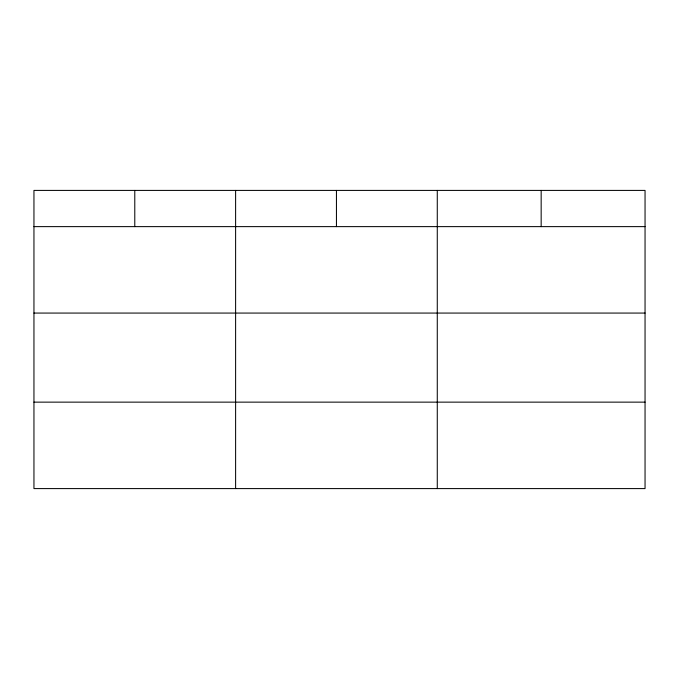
<?xml version="1.0" encoding="UTF-8"?>
<svg xmlns="http://www.w3.org/2000/svg" width="679" height="679" viewBox="0 0 679 679"><rect width="100%" height="100%" fill="white"/><g stroke="black" fill="none" stroke-linecap="round" stroke-linejoin="round"><path stroke-width="1.02" d="M645.05 313.07L645.05 190.409L33.95 190.409L33.95 488.591L645.05 488.591L645.05 313.07L33.95 313.07M33.95 226.625L645.05 226.625M33.95 402.138L645.05 402.138M541.163 190.409L541.163 226.625M437.276 190.409L437.276 488.591M336.445 190.409L336.445 226.625M235.613 190.409L235.613 488.591M134.782 190.409L134.782 226.625"/></g></svg>
